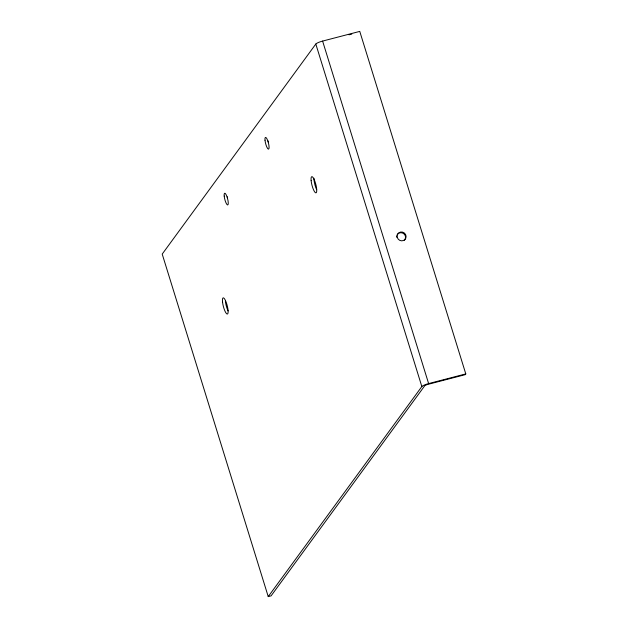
<?xml version="1.0" encoding="UTF-8"?>
<svg xmlns="http://www.w3.org/2000/svg" width="628" height="628" viewBox="0 0 628 628"><rect width="100%" height="100%" fill="white"/><g stroke="black" fill="none" stroke-linecap="round" stroke-linejoin="round"><path stroke-width="0.94" d="M315.813 44.031L162.212 254.089L268.235 596.6L271.092 595.854L424.693 385.804A3.038 0.557 -17.2 0 1 428.092 384.32L465.254 374.649L465.788 373.911L359.766 31.4L322.604 41.079A6.076 1.115 -17.2 0 0 315.813 44.031L421.835 386.542L268.235 596.6M349.011 34.791L351.798 34.069M421.835 386.542A6.076 1.115 -17.2 0 1 428.626 383.59L465.788 373.911M322.604 41.079L428.626 383.59M316.693 189.711A8.36 1.97 75.4 0 1 313.914 178.242M228.074 310.891A8.36 1.97 75.4 0 1 225.374 301.095M268.392 142.446A6.076 1.437 75.4 0 1 268.07 140.923M227.571 198.267A6.076 1.437 75.4 0 1 227.25 196.745M396.582 237.117A4.561 4.349 36.2 0 1 396.692 235.971M397.1 234.903A4.561 4.349 36.2 0 1 403.663 233.647A4.561 4.349 36.2 0 1 404.361 240.296M311.135 180.652A8.36 1.97 75.4 0 0 315.86 192.882A8.36 1.97 75.4 0 0 314.699 180.793A8.36 1.97 75.4 0 0 311.135 180.652M222.516 301.84A8.36 1.97 75.4 0 0 227.242 314.071A8.36 1.97 75.4 0 0 226.08 301.982A8.36 1.97 75.4 0 0 222.516 301.84M265.016 140.256A6.076 1.437 75.4 0 0 268.454 149.142A6.076 1.437 75.4 0 0 267.606 140.35A6.076 1.437 75.4 0 0 265.016 140.256M224.196 196.069A6.076 1.437 75.4 0 0 227.634 204.964A6.076 1.437 75.4 0 0 226.786 196.172A6.076 1.437 75.4 0 0 224.196 196.069M397.312 237.525A4.561 4.349 36.2 0 0 404.895 239.558A4.561 4.349 36.2 0 0 402.603 232.14A4.561 4.349 36.2 0 0 397.312 237.525"/></g></svg>
